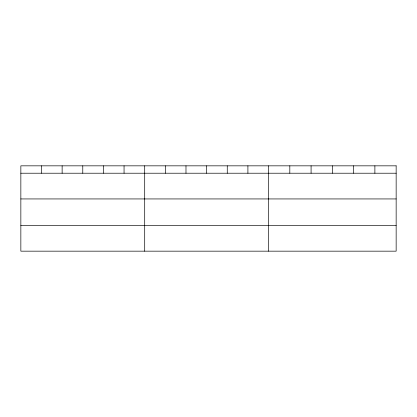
<?xml version="1.0" encoding="UTF-8"?>
<svg xmlns="http://www.w3.org/2000/svg" width="417" height="417" viewBox="0 0 417 417"><rect width="100%" height="100%" fill="white"/><g stroke="black" fill="none" stroke-linecap="round" stroke-linejoin="round"><path stroke-width="0.63" d="M20.85 173.217L396.15 173.217M20.85 198.94L396.15 198.94M20.85 225.441L396.15 225.441M374.883 165.836L374.883 173.217M353.616 165.836L353.616 173.217M332.349 165.836L332.349 173.217M311.082 165.836L311.082 173.217M289.815 165.836L289.815 173.217M268.548 165.836L268.548 251.164M247.906 165.836L247.906 173.217M227.265 165.836L227.265 173.217M206.623 165.836L206.623 173.217M185.982 165.836L185.982 173.217M165.34 165.836L165.34 173.217M144.699 165.836L144.699 251.164M124.058 165.836L124.058 173.217M103.416 165.836L103.416 173.217M82.775 165.836L82.775 173.217M62.133 165.836L62.133 173.217M41.491 165.836L41.491 173.217M396.15 165.836L20.85 165.836L20.85 251.164L396.15 251.164L396.15 165.836"/></g></svg>
